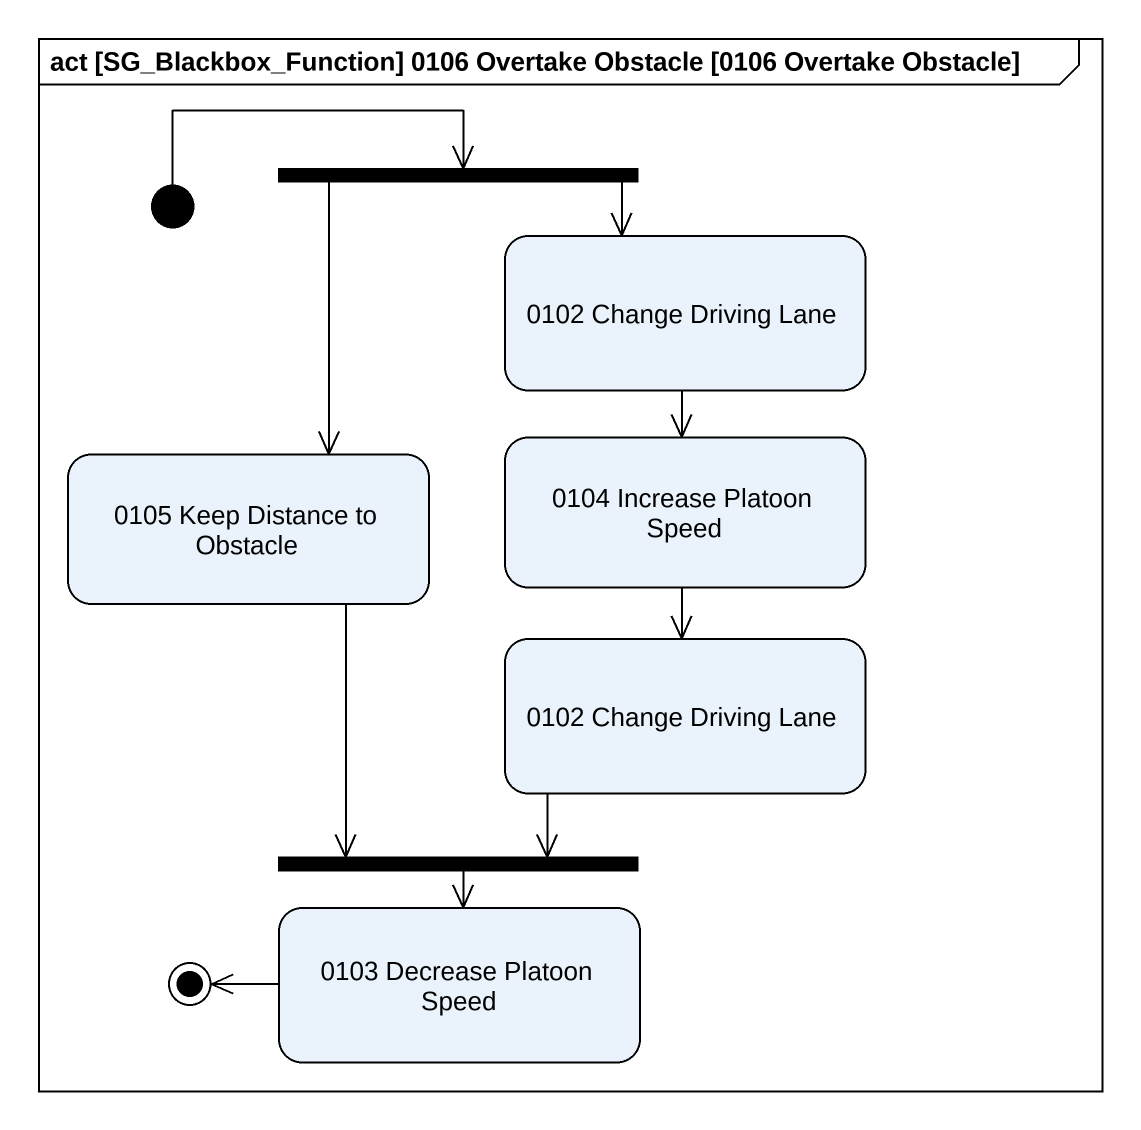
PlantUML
@startuml
mainframe act [SG_Blackbox_Function] 0106 Overtake Obstacle [0106 Overtake Obstacle]
hide empty description
state fork1 <<fork>>
state "0102 Change Driving Lane" as s0102_Change_Driving_Lane
state "0105 Keep Distance to Obstacle" as s0105_Keep_Distance_to
state "0104 Increase Platoon Speed" as s0104_Increase_Platoon_Speed
state "0102 Change Driving Lane" as s0102_Change_Driving_Lane_2
state "0103 Decrease Platoon Speed" as s0103_Decrease_Platoon_Speed
state fork2 <<join>>
[*] -right-> fork1
fork1 --> s0102_Change_Driving_Lane
fork1 --> s0105_Keep_Distance_to
s0102_Change_Driving_Lane --> s0104_Increase_Platoon_Speed
s0105_Keep_Distance_to --> fork2
s0104_Increase_Platoon_Speed --> s0102_Change_Driving_Lane_2
s0102_Change_Driving_Lane_2 --> fork2
fork2 --> s0103_Decrease_Platoon_Speed
s0103_Decrease_Platoon_Speed -left-> [*]
@enduml
